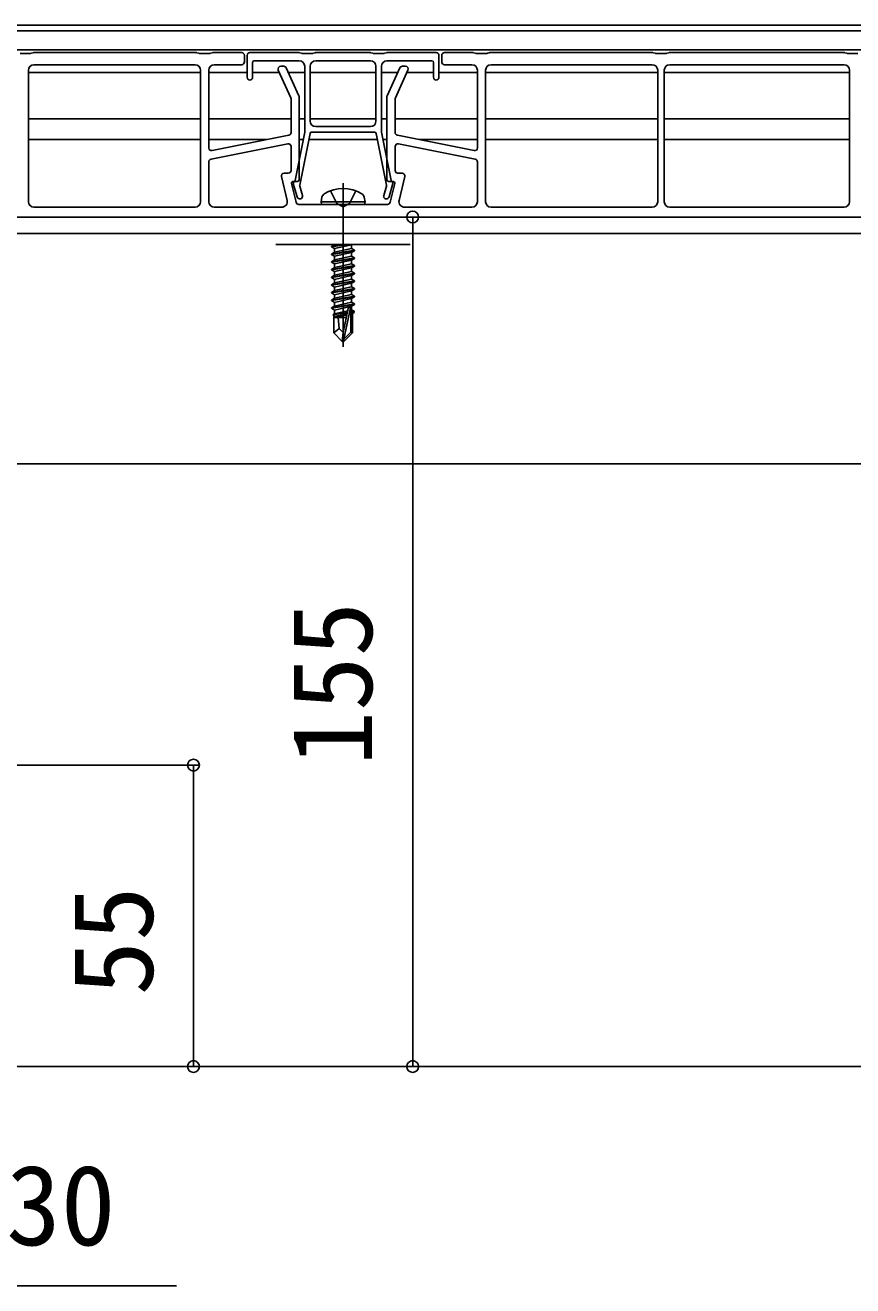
# Model space of a CAD drawing. Units: millimetres, scale not verified. Extents: x -875 to 875, y -1304 to 1298.
# Drawn here: x 83.3 to 234.3, y -926 to -696 of the extents above; entities that cross this region are included whole.
import ezdxf
from ezdxf.enums import TextEntityAlignment as Align

# ---------------------------------------------------------------- set-up
doc = ezdxf.new("R2010")
doc.units = ezdxf.units.MM
doc.header["$LTSCALE"] = 8
for name, color, linetype in [('0-4_YKK_12', 2, 'Continuous'), ('0-5_YKK_13', 4, 'Continuous'), ('0-6_YKK_D', 6, 'Continuous')]:
    doc.layers.add(name, color=color, linetype=linetype)
doc.styles.add('ＭＳ ゴシック', font='')
doc.styles.get('ＭＳ ゴシック').set_extended_font_data('MS Gothic')

msp = doc.modelspace()

# ---------------------------------------------------------------- linework, layer by layer
at = {"layer": '0-4_YKK_12'}
for p, q in [((9.25, -696.992), (263.75, -696.992)), ((9.25, -700.492), (263.75, -700.492)), ((83.9, -704.592), (115.3, -704.592)), ((116.8, -704.592), (123.8, -704.592)), ((124.8, -704.592), (129.652, -704.592)), ((131.3, -704.592), (134.3, -704.592)), ((135.3, -704.592), (147.3, -704.592)), ((148.3, -704.592), (151.301, -704.592)), ((152.948, -704.592), (157.8, -704.592)), ((158.8, -704.592), (165.8, -704.592)), ((167.3, -704.592), (198.7, -704.592)), ((199.9, -704.592), (233.7, -704.592)), ((83.9, -713.064), (115.3, -713.064)), ((116.8, -713.064), (131.8, -713.064)), ((133.3, -713.064), (134.3, -713.064)), ((135.3, -713.064), (147.3, -713.064)), ((148.3, -713.064), (149.3, -713.064)), ((150.8, -713.064), (165.8, -713.064)), ((167.3, -713.064), (198.7, -713.064)), ((199.9, -713.064), (233.7, -713.064)), ((83.9, -716.863), (115.3, -716.863)), ((116.8, -716.863), (127.443, -716.863)), ((133.3, -716.863), (134.026, -716.863)), ((135.046, -716.863), (147.554, -716.863)), ((148.574, -716.863), (149.3, -716.863)), ((155.157, -716.863), (165.8, -716.863)), ((167.3, -716.863), (198.7, -716.863)), ((199.9, -716.863), (233.7, -716.863)), ((44, -733.992), (511, -733.992)), ((129.05, -735.992), (153.55, -735.992)), ((44, -775.992), (511, -775.992))]:
    msp.add_line(p, q, dxfattribs=at)
for points in [[(470.718, -695.992), (-577, -695.992), (-577, -696.842)], [(-577, -885.992), (509, -885.992), (509, -835.992)]]:
    msp.add_lwpolyline(points, dxfattribs=at)
at = {"layer": '0-5_YKK_13'}
for p, q in [((84.227, -701.142), (82.373, -701.142)), ((84.73, -701.013), (84.37, -701.121)), ((114.477, -700.992), (84.873, -700.992)), ((114.98, -701.121), (114.62, -701.013)), ((116.977, -701.142), (115.123, -701.142)), ((117.48, -701.013), (117.12, -701.121)), ((122.8, -700.992), (117.623, -700.992)), ((123.3, -702.692), (123.3, -701.492)), ((123.8, -705.492), (123.8, -701.492)), ((124.3, -700.992), (133.227, -700.992)), ((133.37, -701.013), (133.73, -701.121)), ((133.873, -701.142), (135.727, -701.142)), ((135.87, -701.121), (136.23, -701.013)), ((136.373, -700.992), (146.227, -700.992)), ((146.37, -701.013), (146.73, -701.121)), ((146.873, -701.142), (148.727, -701.142)), ((148.87, -701.121), (149.23, -701.013)), ((149.373, -700.992), (158.3, -700.992)), ((158.8, -701.492), (158.8, -705.492)), ((159.3, -701.492), (159.3, -702.692)), ((164.977, -700.992), (159.8, -700.992)), ((165.48, -701.121), (165.12, -701.013)), ((167.477, -701.142), (165.623, -701.142)), ((167.98, -701.013), (167.62, -701.121)), ((197.727, -700.992), (168.123, -700.992)), ((198.23, -701.121), (197.87, -701.013)), ((200.227, -701.142), (198.373, -701.142)), ((200.73, -701.013), (200.37, -701.121)), ((232.727, -700.992), (200.873, -700.992)), ((233.23, -701.121), (232.87, -701.013)), ((235.227, -701.142), (233.373, -701.142)), ((114.3, -703.192), (84.9, -703.192)), ((117.8, -703.192), (122.8, -703.192)), ((124.8, -702.792), (124.8, -705.492)), ((133.3, -702.492), (125.1, -702.492)), ((130.478, -703.492), (129.929, -703.492)), ((133.255, -708.893), (130.933, -703.785)), ((134.3, -715.462), (134.3, -703.492)), ((135.3, -703.492), (135.3, -713.492)), ((147.3, -713.492), (147.3, -703.492)), ((148.3, -703.492), (148.3, -715.462)), ((157.5, -702.492), (149.3, -702.492)), ((151.667, -703.785), (149.345, -708.904)), ((152.671, -703.492), (152.122, -703.492)), ((157.8, -705.492), (157.8, -702.792)), ((159.8, -703.192), (164.8, -703.192)), ((197.7, -703.192), (168.3, -703.192)), ((232.7, -703.192), (200.9, -703.192)), ((83.9, -704.192), (83.9, -728.192)), ((115.3, -728.192), (115.3, -704.192)), ((116.8, -718.382), (116.8, -704.192)), ((129.474, -704.199), (131.755, -709.218)), ((150.845, -709.229), (153.127, -704.198)), ((165.8, -704.192), (165.8, -718.382)), ((167.3, -704.192), (167.3, -728.192)), ((198.7, -728.192), (198.7, -704.192)), ((199.9, -704.192), (199.9, -728.192)), ((233.7, -728.192), (233.7, -704.192)), ((131.8, -709.425), (131.8, -715.582)), ((133.3, -724.192), (133.3, -709.1)), ((149.3, -709.111), (149.3, -724.192)), ((150.8, -715.582), (150.8, -709.435)), ((136.3, -714.492), (146.3, -714.492)), ((131.398, -716.072), (117.398, -718.872)), ((132.537, -724.309), (134.294, -715.521)), ((135.272, -715.733), (133.379, -725.194)), ((147.034, -715.492), (135.566, -715.492)), ((149.221, -725.194), (147.328, -715.733)), ((148.306, -715.521), (150.063, -724.309)), ((165.202, -718.872), (151.202, -716.072)), ((131.202, -717.641), (117.202, -720.441)), ((131.8, -722.492), (131.8, -718.131)), ((150.8, -718.131), (150.8, -722.492)), ((165.398, -720.441), (151.398, -717.641)), ((116.8, -720.931), (116.8, -728.192)), ((165.8, -728.192), (165.8, -720.931)), ((131.084, -727.96), (130.048, -723.608)), ((130.534, -722.992), (131.3, -722.992)), ((132.18, -724.492), (133, -724.492)), ((149.6, -724.492), (150.42, -724.492)), ((151.3, -722.992), (152.066, -722.992)), ((152.552, -723.608), (151.516, -727.96)), ((132.709, -728.308), (131.888, -724.861)), ((132.92, -727.33), (132.214, -724.881)), ((133.385, -725.336), (133.88, -727.053)), ((141.3, -724.792), (141.3, -754.692)), ((148.72, -727.053), (149.215, -725.336)), ((150.386, -724.881), (149.68, -727.33)), ((150.712, -724.861), (149.891, -728.308)), ((140.78, -728.692), (133.195, -728.692)), ((137.3, -728.192), (137.441, -727.389)), ((145.3, -728.192), (137.3, -728.192)), ((137.3, -728.192), (137.388, -728.692)), ((145.212, -728.692), (137.388, -728.692)), ((149.405, -728.692), (141.82, -728.692)), ((145.3, -728.192), (145.159, -727.389)), ((145.3, -728.192), (145.212, -728.692)), ((15.3, -730.992), (293.8, -730.992)), ((84.9, -729.192), (114.3, -729.192)), ((117.8, -729.192), (130.111, -729.192)), ((152.489, -729.192), (164.8, -729.192)), ((168.3, -729.192), (197.7, -729.192)), ((200.9, -729.192), (232.7, -729.192)), ((141.9, -735.992), (139.2, -736.442)), ((139.2, -736.342), (141.3, -735.992)), ((139.894, -735.992), (139.75, -736.024)), ((139.75, -735.992), (139.75, -736.024)), ((139.2, -736.342), (139.75, -736.024)), ((139.2, -736.342), (139.2, -736.442)), ((139.2, -736.442), (139.75, -736.759)), ((139.2, -737.742), (143.4, -737.042)), ((143.4, -737.142), (139.2, -737.842)), ((139.2, -737.742), (139.75, -737.424)), ((139.2, -737.742), (139.2, -737.842)), ((139.2, -737.842), (139.75, -738.159)), ((142.85, -736.724), (139.75, -737.424)), ((139.75, -736.759), (139.75, -737.424)), ((142.85, -738.124), (139.75, -738.824)), ((139.75, -738.159), (139.75, -738.824)), ((142.85, -736.059), (142.85, -736.724)), ((143.4, -737.042), (142.85, -736.724)), ((142.85, -737.459), (142.85, -738.124)), ((143.4, -738.442), (142.85, -738.124)), ((143.4, -737.042), (143.4, -737.142)), ((143.4, -738.442), (139.2, -739.142)), ((139.2, -739.242), (143.4, -738.542)), ((139.2, -739.142), (139.75, -738.824)), ((139.2, -739.142), (139.2, -739.242)), ((139.2, -739.242), (139.75, -739.559)), ((143.4, -739.842), (139.2, -740.542)), ((139.2, -740.642), (143.4, -739.942)), ((139.2, -740.542), (139.75, -740.224)), ((139.2, -740.542), (139.2, -740.642)), ((139.75, -739.559), (142.85, -738.859)), ((142.85, -739.524), (139.75, -740.224)), ((139.75, -739.559), (139.75, -740.224)), ((139.75, -740.959), (142.85, -740.259)), ((143.4, -738.542), (142.85, -738.859)), ((142.85, -738.859), (142.85, -739.524)), ((143.4, -739.842), (142.85, -739.524)), ((143.4, -739.942), (142.85, -740.259)), ((142.85, -740.259), (142.85, -740.924)), ((143.4, -738.442), (143.4, -738.542)), ((143.4, -739.842), (143.4, -739.942)), ((139.2, -740.642), (139.75, -740.959)), ((143.4, -741.242), (139.2, -741.942)), ((139.2, -742.042), (143.4, -741.342)), ((139.2, -741.942), (139.75, -741.624)), ((139.2, -741.942), (139.2, -742.042)), ((139.2, -742.042), (139.75, -742.359)), ((143.4, -742.642), (139.2, -743.342)), ((139.2, -743.442), (143.4, -742.742)), ((142.85, -740.924), (139.75, -741.624)), ((139.75, -740.959), (139.75, -741.624)), ((139.75, -742.359), (142.85, -741.659)), ((142.85, -742.324), (139.75, -743.024)), ((139.75, -742.359), (139.75, -743.024)), ((143.4, -741.242), (142.85, -740.924)), ((143.4, -741.342), (142.85, -741.659)), ((142.85, -741.659), (142.85, -742.324)), ((143.4, -742.642), (142.85, -742.324)), ((143.4, -742.742), (142.85, -743.059)), ((143.4, -741.242), (143.4, -741.342)), ((143.4, -742.642), (143.4, -742.742)), ((139.2, -743.342), (139.75, -743.024)), ((139.2, -743.342), (139.2, -743.442)), ((139.2, -743.442), (139.75, -743.759)), ((143.4, -744.042), (139.2, -744.742)), ((139.2, -744.842), (143.4, -744.142)), ((139.2, -744.742), (139.75, -744.424)), ((139.2, -744.742), (139.2, -744.842)), ((139.2, -744.842), (139.75, -745.159)), ((139.75, -743.759), (142.85, -743.059)), ((142.85, -743.724), (139.75, -744.424)), ((139.75, -743.759), (139.75, -744.424)), ((139.75, -745.159), (142.85, -744.459)), ((142.85, -745.124), (139.75, -745.824)), ((139.75, -745.159), (139.75, -745.824)), ((142.85, -743.059), (142.85, -743.724)), ((143.4, -744.042), (142.85, -743.724)), ((143.4, -744.142), (142.85, -744.459)), ((142.85, -744.459), (142.85, -745.124)), ((143.4, -745.442), (142.85, -745.124)), ((143.4, -744.042), (143.4, -744.142)), ((143.4, -745.442), (139.2, -746.142)), ((139.2, -746.242), (143.4, -745.542)), ((139.2, -746.142), (139.75, -745.824)), ((139.2, -746.142), (139.2, -746.242)), ((139.2, -746.242), (139.75, -746.559)), ((143.4, -746.842), (139.2, -747.542)), ((139.2, -747.642), (143.4, -746.942)), ((139.2, -747.542), (139.75, -747.224)), ((139.75, -746.559), (142.85, -745.859)), ((142.85, -746.524), (139.75, -747.224)), ((139.75, -746.559), (139.75, -747.224)), ((139.75, -747.959), (142.85, -747.259)), ((143.4, -745.542), (142.85, -745.859)), ((142.85, -745.859), (142.85, -746.524)), ((143.4, -746.842), (142.85, -746.524)), ((143.4, -746.942), (142.85, -747.259)), ((142.85, -747.259), (142.85, -747.924)), ((143.4, -745.442), (143.4, -745.542)), ((143.4, -746.842), (143.4, -746.942)), ((139.2, -747.542), (139.2, -747.642)), ((139.2, -747.642), (139.75, -747.959)), ((142.064, -748.388), (139.4, -748.826)), ((139.4, -748.826), (139.75, -748.624)), ((139.4, -748.826), (139.6, -748.942)), ((142.009, -748.65), (139.6, -749.118)), ((139.6, -748.942), (139.6, -752.142)), ((141.876, -749.292), (139.6, -749.292)), ((139.75, -747.959), (139.75, -748.624)), ((142.126, -748.088), (139.75, -748.624)), ((141.966, -748.859), (140.049, -749.292)), ((142.21, -747.685), (141.3, -752.07)), ((142.632, -747.569), (141.45, -753.268)), ((142.7, -747.74), (142.7, -752.018)), ((142.85, -747.924), (142.7, -747.958)), ((143.3, -748.184), (142.7, -748.283)), ((143.3, -748.4), (142.7, -748.516)), ((143, -749.292), (142.7, -749.292)), ((143.3, -748.184), (142.85, -747.924)), ((143.3, -748.4), (143, -748.573)), ((143, -748.573), (143, -752.142)), ((143.3, -748.184), (143.3, -748.4)), ((140.557, -751.339), (139.6, -752.142)), ((141.3, -752.07), (141.15, -753.692)), ((141.3, -752.07), (141.3, -753.692)), ((142.7, -752.018), (141.45, -753.268)), ((143, -752.142), (142.7, -752.018)), ((141.15, -753.692), (139.6, -752.142)), ((141.15, -753.692), (141.45, -753.692)), ((141.45, -753.692), (143, -752.142)), ((141.45, -753.268), (141.45, -753.692))]:
    msp.add_line(p, q, dxfattribs=at)
for points in [[(146.3, -702.492), (141.3, -702.492), (136.3, -702.492)], [(139, -726.212), (140.155, -728.529), (141.3, -729.138)], [(143.6, -726.212), (142.445, -728.529), (141.3, -729.138)], [(142.967, -735.992), (142.85, -736.059), (139.75, -736.759)], [(143.4, -737.142), (142.85, -737.459), (139.75, -738.159)], [(141.3, -752.07), (140.557, -751.339), (140.4, -749.292)], [(143.3, -748.4), (142.85, -748.659), (142.7, -748.693)]]:
    msp.add_lwpolyline(points, dxfattribs=at)
for centre, radius, start, end in [((84.227, -700.642), 0.5, 270, 286.69924), ((84.873, -701.492), 0.5, 90, 106.69924), ((114.477, -701.492), 0.5, 73.30076, 90), ((115.123, -700.642), 0.5, 253.30076, 270), ((116.977, -700.642), 0.5, 270, 286.69924), ((117.623, -701.492), 0.5, 90, 106.69924), ((122.8, -701.492), 0.5, 0, 90), ((124.3, -701.492), 0.5, 90, 180), ((133.227, -701.492), 0.5, 73.30076, 90), ((133.873, -700.642), 0.5, 253.30076, 270), ((135.727, -700.642), 0.5, 270, 286.69924), ((136.373, -701.492), 0.5, 90, 106.69924), ((146.227, -701.492), 0.5, 73.30076, 90), ((146.873, -700.642), 0.5, 253.30076, 270), ((148.727, -700.642), 0.5, 270, 286.69924), ((149.373, -701.492), 0.5, 90, 106.69924), ((158.3, -701.492), 0.5, 0, 90), ((159.8, -701.492), 0.5, 90, 180), ((164.977, -701.492), 0.5, 73.30076, 90), ((165.623, -700.642), 0.5, 253.30076, 270), ((167.477, -700.642), 0.5, 270, 286.69924), ((168.123, -701.492), 0.5, 90, 106.69924), ((197.727, -701.492), 0.5, 73.30076, 90), ((198.373, -700.642), 0.5, 253.30076, 270), ((200.227, -700.642), 0.5, 270, 286.69924), ((200.873, -701.492), 0.5, 90, 106.69924), ((232.727, -701.492), 0.5, 73.30076, 90), ((233.373, -700.642), 0.5, 253.30076, 270), ((84.9, -704.192), 1, 90, 180), ((114.3, -704.192), 1, 360, 90), ((117.8, -704.192), 1, 90, 180), ((122.8, -702.692), 0.5, 270, 0), ((125.1, -702.792), 0.3, 90, 180), ((129.929, -703.992), 0.5, 90, 204.44395), ((130.478, -703.992), 0.5, 24.44395, 90), ((133.3, -703.492), 1, 0, 90), ((136.3, -703.492), 1, 90, 180), ((146.3, -703.492), 1, 0, 90), ((149.3, -703.492), 1, 90, 180), ((152.122, -703.992), 0.5, 90, 155.5983), ((152.671, -703.992), 0.5, 335.5983, 90), ((157.5, -702.792), 0.3, 360, 90), ((159.8, -702.692), 0.5, 180, 270), ((164.8, -704.192), 1, 0, 90), ((168.3, -704.192), 1, 90, 180), ((197.7, -704.192), 1, 0, 90), ((200.9, -704.192), 1, 90, 180), ((232.7, -704.192), 1, 0, 90), ((124.3, -705.492), 0.5, 180, 270), ((124.3, -705.492), 0.5, 270, 0), ((158.3, -705.492), 0.5, 180, 270), ((158.3, -705.492), 0.5, 270, 0), ((131.3, -709.425), 0.5, 0, 24.44395), ((132.8, -709.1), 0.5, 0, 24.44395), ((149.8, -709.111), 0.5, 155.5983, 180), ((151.3, -709.435), 0.5, 155.5983, 180), ((136.3, -713.492), 1, 180, 270), ((146.3, -713.492), 1, 270, 0), ((131.3, -715.582), 0.5, 281.30993, 0), ((134, -715.462), 0.3, 348.69007, 0), ((135.566, -715.792), 0.3, 90, 168.69007), ((147.034, -715.792), 0.3, 11.30993, 90), ((148.6, -715.462), 0.3, 180, 191.30993), ((151.3, -715.582), 0.5, 180, 258.69007), ((117.3, -718.382), 0.5, 180, 281.30993), ((131.3, -718.131), 0.5, 0, 101.30993), ((151.3, -718.131), 0.5, 78.69007, 180), ((165.3, -718.382), 0.5, 258.69007, 0), ((117.3, -720.931), 0.5, 101.30993, 180), ((165.3, -720.931), 0.5, 0, 78.69007), ((130.534, -723.492), 0.5, 90, 193.3925), ((131.3, -722.492), 0.5, 270, 0), ((132.18, -724.792), 0.3, 90, 193.3925), ((132.242, -724.25), 0.3, 296.01796, 348.69007), ((133, -724.192), 0.3, 270, 0), ((149.6, -724.192), 0.3, 180, 270), ((150.358, -724.25), 0.3, 191.30993, 243.98204), ((150.42, -724.792), 0.3, 346.6075, 90), ((151.3, -722.492), 0.5, 180, 270), ((152.066, -723.492), 0.5, 346.6075, 90), ((132.5, -724.792), 0.3, 114.827, 197.33887), ((133.674, -725.253), 0.3, 168.69007, 196.079), ((138.328, -727.546), 0.9, 122.05588, 170), ((141.3, -732.292), 6.5, 57.94412, 122.05588), ((144.272, -727.546), 0.9, 10, 57.94412), ((148.926, -725.253), 0.3, 343.921, 11.30993), ((150.1, -724.792), 0.3, 342.66113, 65.173), ((84.9, -728.192), 1, 180, 270), ((114.3, -728.192), 1, 270, 360), ((117.8, -728.192), 1, 180, 270), ((130.111, -728.192), 1, 270, 13.3925), ((133.195, -728.192), 0.5, 193.3925, 270), ((133.4, -727.192), 0.5, 196.079, 16.079), ((140.78, -728.992), 0.3, 30, 90), ((141.3, -728.692), 0.3, 210, 330), ((141.82, -728.992), 0.3, 90, 150), ((149.2, -727.192), 0.5, 163.921, 343.921), ((149.405, -728.192), 0.5, 270, 346.6075), ((152.489, -728.192), 1, 166.6075, 270), ((164.8, -728.192), 1, 270, 0), ((168.3, -728.192), 1, 180, 270), ((197.7, -728.192), 1, 270, 0), ((200.9, -728.192), 1, 180, 270), ((232.7, -728.192), 1, 270, 0), ((142.452, -747.74), 0.248, 0, 167.19096)]:
    msp.add_arc(centre, radius, start, end, dxfattribs=at)
at = {"layer": '0-6_YKK_D'}
for p, q in [((154, -885.992), (154, -730.992)), ((74.7, -830.992), (115, -830.992)), ((114, -830.992), (114, -885.992))]:
    msp.add_line(p, q, dxfattribs=at)
msp.add_lwpolyline([(44, -925.992), (74, -925.992), (110.891, -925.992)], dxfattribs=at)
for centre in [(154, -730.992), (114, -830.992), (114, -885.992), (154, -885.992)]:
    msp.add_circle(centre, 1.075, dxfattribs=at)

# ---------------------------------------------------------------- texts
at = {"layer": '0-6_YKK_D', "style": 'ＭＳ ゴシック'}
for s, p in [('155', (151, -831.106)), ('55', (111, -873.037))]:
    msp.add_text(s, height=14.66, rotation=90, dxfattribs=at).set_placement(p, align=Align.BOTTOM_LEFT)
msp.add_text('30', height=14.66, dxfattribs=at).set_placement((79.823, -922.992), align=Align.BOTTOM_LEFT)

doc.saveas('drawing.dxf')
